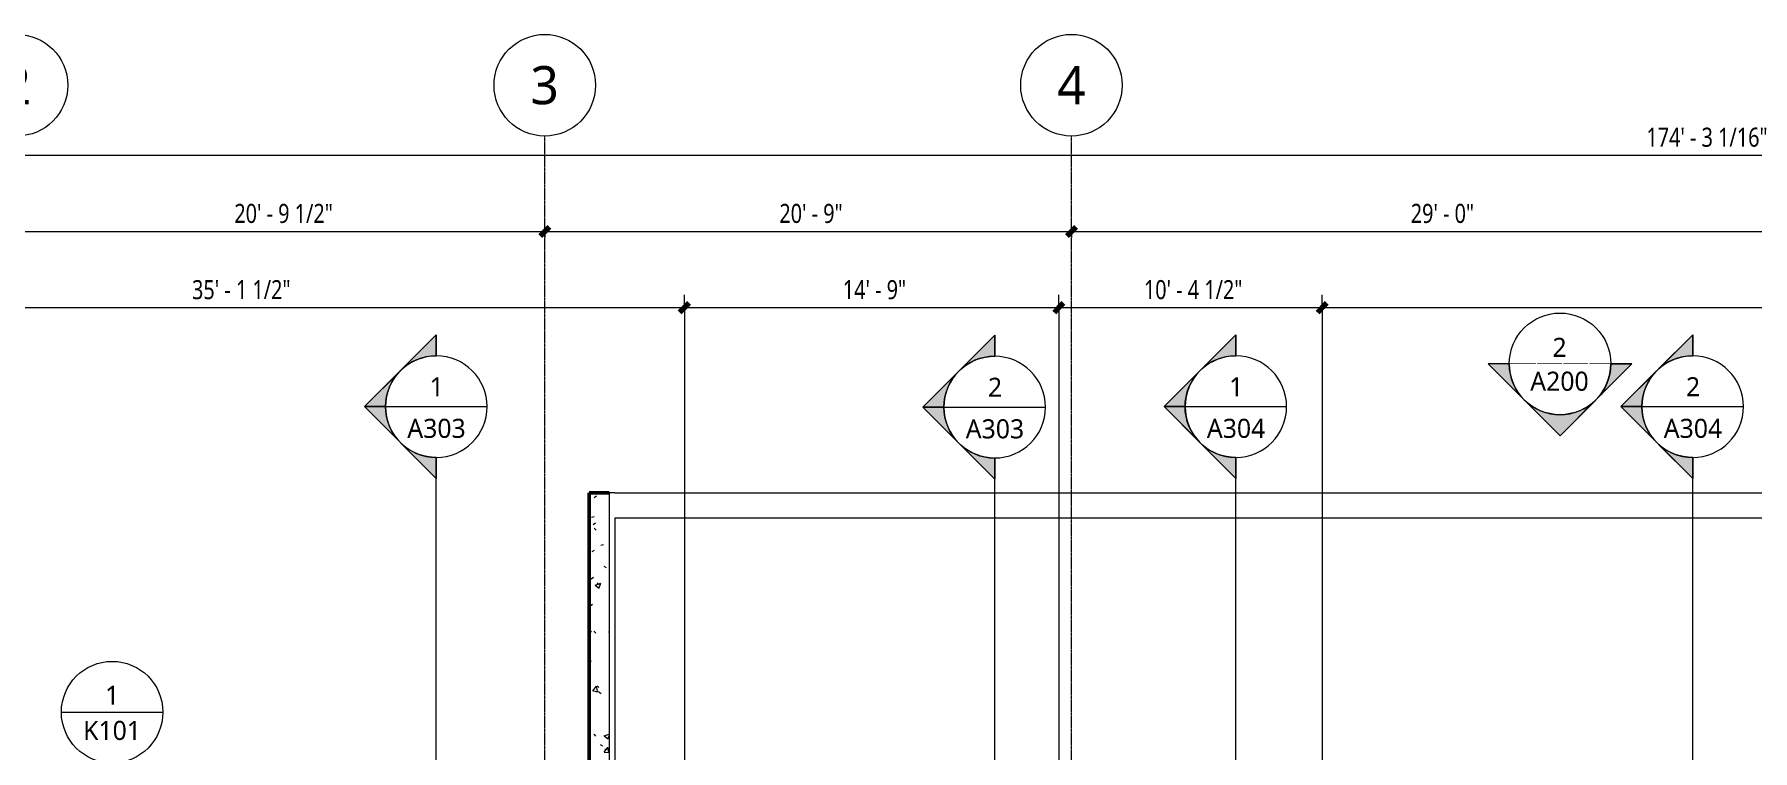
# Model space of a CAD drawing. Header units: inches. Extents: x -1548 to 1644, y -860 to 924.
# Drawn here: x -1081 to -269, y 583 to 922 of the extents above; entities that cross this region are included whole.
import ezdxf

# ---------------------------------------------------------------- set-up
doc = ezdxf.new("R2010")
doc.units = ezdxf.units.IN
doc.header["$MEASUREMENT"] = 0
doc.linetypes.add('Grid Line', pattern=[0.875, 0.5, -0.125, 0.125, -0.125])
for name, color, linetype, lineweight in [('A-ANNO-DIMS', 211, 'Continuous', 9), ('A-ANNO-DIMS-96', 211, 'Continuous', 9), ('A-ANNO-SYMB', 150, 'Continuous', 9), ('A-WALL-PATT', 111, 'Continuous', 13), ('G-ANNO-SYMB', 111, 'Continuous', 9), ('L-SITE-WALL', 31, 'Continuous', 13), ('S-GRID', 1, 'Continuous', 9), ('S-GRID-IDEN', 1, 'Continuous', 9)]:
    doc.layers.add(name, color=color, linetype=linetype, lineweight=lineweight)
doc.styles.add('Arial_2', font='arial.ttf', dxfattribs={"width": 5.3, "height": 3})
doc.styles.add('Trebuchet MS', font='trebuc.ttf', dxfattribs={"width": 0.8, "height": 9})
doc.styles.add('Trebuchet MS_1', font='trebuc.ttf', dxfattribs={"height": 9})
doc.styles.add('Trebuchet MS_2', font='trebuc.ttf', dxfattribs={"height": 18})
doc.dimstyles.new('Linear_-_3_32__Trebuchet_MS', dxfattribs={"dimscale": 12, "dimtxt": 9.278558, "dimasz": 0.375, "dimexe": 0.5, "dimexo": 0.5, "dimgap": 0.125, "dimtad": 1, "dimdec": 4, "dimrnd": 0.0625, "dimzin": 3, "dimdsep": 46, "dimlunit": 4, "dimtxsty": 'Trebuchet MS', "dimblk1": 'OBLIQUE', "dimblk2": 'OBLIQUE', "dimsah": 1, "dimcen": 0.09, "dimdle": 0.375, "dimazin": 0, "dimtfac": 1, "dimtdec": 4, "dimtix": 1, "dimtmove": 0, "dimatfit": 3, "dimfxl": 1, "dimtvp": 1, "dimfrac": 2, "dimtolj": 1, "dimtzin": 0, "dimarcsym": 2})

# ---------------------------------------------------------------- blocks, each defined once
blk = doc.blocks.new('Snowdon Towers Sample Site_rvt-1-L1')
at = {"layer": 'A-WALL-PATT', "lineweight": 9}
h = blk.add_hatch(dxfattribs=at)
h.set_pattern_fill('FP_1', style=0, pattern_type=2)
h.set_pattern_definition([(50, (0, 0), (27.5427, -2.4099), [2.88, -31.68]), (355, (0, 0), (-5.32784, 28.8843), [2.304, -25.344]), (100.451, (2.295, -0.2), (22.2153, 26.4739), [2.448, -26.924]), (46.184, (0, 7.68), (40.9819, -6.3564), [4.32, -47.52]), (96.636, (3.415, 7.15), (35.8907, 37.4062), [3.671, -40.386]), (351.184, (0, 7.68), (35.891, 37.4062), [3.456, -38.016]), (21, (3.84, 5.76), (22.92104, -15.46073), [2.88, -31.68]), (326, (3.84, 5.76), (9.3435, 27.84574), [2.304, -25.344]), (71.451, (5.75, 4.472), (32.2648, 12.3844), [2.448, -26.924]), (37.5, (0, 0), (0.466855, 12.78271), [1.267, -23.77, 1.267, -24.461, -25.44]), (37.5, (0, 0), (0.466855, 12.78271), [-50.765, 1.267, -24.173]), (7.5, (0, 0), (10.10159, 15.14509), [1.267, -13.402, 1.267, -23.194, -9.696]), (7.5, (0, 0), (10.10159, 15.14509), [-39.13, 1.267, -8.429]), (327.5, (-8.563, 0), (20.49916, -0.86578), [1.267, -8.333, 1.267, -28.685, -39.744]), (327.5, (-8.563, 0), (20.49916, -0.86578), [-39.552, 1.267, -38.477]), (317.5, (-12.403, 0), (22.39478, 3.8443), [1.267, -11.213, 1.267, -18.624, -28.224]), (317.5, (-12.403, 0), (22.39478, 3.8443), [-32.371, 1.267, -26.957])])
h.paths.add_polyline_path([(-818.95, 513), (-810, 513), (-810, 513.25), (-809.5, 513.25), (-809.5, 514.41), (-809.62, 514.41), (-809.62, 705), (-818.95, 705), (-818.95, 514.41)])
at = {"layer": 'L-SITE-WALL', "color": 130, "lineweight": 50}
for q in [(-818.95, 513), (-809.62, 705)]:
    blk.add_line((-818.95, 705), q, dxfattribs=at)
at = {"layer": 'L-SITE-WALL', "color": 10}
for p, q in [((-806.95, 705), (-809.62, 705)), ((-809.62, 705), (-809.62, 514.41)), ((-806.95, 705), (841.31, 705)), ((-806.95, 693), (-806.95, 517)), ((841.31, 693), (-806.95, 693))]:
    blk.add_line(p, q, dxfattribs=at)
blk = doc.blocks.new('Elevation - Filled Arrow-363604-L1')
at = {"layer": 'G-ANNO-SYMB'}
blk.add_circle((0, 0), 0.25, dxfattribs=at)
blk = doc.blocks.new('Elevation - Filled Arrow-363555-L1')
at = {"layer": 'G-ANNO-SYMB'}
h = blk.add_hatch(color=256, dxfattribs=at)
edge = h.paths.add_edge_path()
edge.add_line((0, 0.3536), (0.1768, 0.1768))
edge.add_arc((0, 0), 0.25, 45, 135)
edge.add_line((-0.1768, 0.1768), (0, 0.3536))
h = blk.add_hatch(color=256, dxfattribs=at)
edge = h.paths.add_edge_path()
edge.add_line((0.3536, 0), (0.25, 0))
edge.add_arc((0, 0), 0.25, 360, 405)
edge.add_line((0.1768, 0.1768), (0.3536, 0))
edge = h.paths.add_edge_path()
edge.add_line((-0.3536, 0), (-0.1768, 0.1768))
edge.add_arc((0, 0), 0.25, 135, 180)
edge.add_line((-0.25, 0), (-0.3536, 0))
for p, q in [((0, 0.3536), (-0.3536, 0)), ((0, 0.3536), (-0.1768, 0.1768)), ((0.3536, 0), (0, 0.3536)), ((0.1768, 0.1768), (0, 0.3536)), ((-0.1768, 0.1768), (-0.3536, 0)), ((0.3536, 0), (0.1768, 0.1768)), ((-0.25, 0), (-0.3536, 0)), ((0.25, 0), (0.3536, 0)), ((-0.3536, 0), (-0.25, 0)), ((0.25, 0), (0.3536, 0))]:
    blk.add_line(p, q, dxfattribs=at)
for start, end in [(135, 180), (45, 135), (360, 45)]:
    blk.add_arc((0, 0), 0.25, start, end, dxfattribs=at)
blk = doc.blocks.new('Grid - Grid Head - Circle-50561-L1')
at = {"layer": 'S-GRID-IDEN'}
blk.add_circle((0, 0), 0.25, dxfattribs=at)
blk = doc.blocks.new('DIMBLOCK2-L1')
at = {"layer": 'A-ANNO-DIMS-96'}
for p, q in [((-1195.5, 792.49), (-1195.5, 798.49)), ((-774, 792.49), (-774, 798.49)), ((-1195.5, 792.49), (-774, 792.49)), ((-1195.5, 792.49), (-1195.5, 531)), ((-774, 792.49), (-774, 506.38))]:
    blk.add_line(p, q, dxfattribs=at)
at = {"layer": 'A-ANNO-DIMS-96', "lineweight": 70}
for p, q in [((-1195.5, 792.49), (-1197.75, 790.24)), ((-1195.5, 792.49), (-1193.25, 794.74)), ((-774, 792.49), (-776.25, 790.24)), ((-774, 792.49), (-771.75, 794.74))]:
    blk.add_line(p, q, dxfattribs=at)
at = {"layer": 'A-ANNO-DIMS-96', "color": 0, "insert": (-1006.77, 805.5), "char_height": 9, "width": 52.8406, "attachment_point": 1, "line_spacing_factor": 1.048425, "style": 'Trebuchet MS'}
blk.add_mtext('35\' - 1 1/2"', dxfattribs=at)
blk = doc.blocks.new('_Oblique')
at = {"color": 0, "linetype": 'ByBlock', "lineweight": -2}
blk.add_line((-0.5, -0.5), (0.5, 0.5), dxfattribs=at)
blk = doc.blocks.new('DIMBLOCK3-L1')
at = {"layer": 'A-ANNO-DIMS-96'}
for p, q in [((-774, 792.49), (-774, 798.49)), ((-597, 792.49), (-597, 798.49)), ((-774, 792.49), (-597, 792.49)), ((-774, 792.49), (-774, 506.38)), ((-597, 792.49), (-597, 519))]:
    blk.add_line(p, q, dxfattribs=at)
at = {"layer": 'A-ANNO-DIMS-96', "lineweight": 70}
for p, q in [((-774, 792.49), (-776.25, 790.24)), ((-774, 792.49), (-771.75, 794.74)), ((-597, 792.49), (-599.25, 790.24)), ((-597, 792.49), (-594.75, 794.74))]:
    blk.add_line(p, q, dxfattribs=at)
at = {"layer": 'A-ANNO-DIMS-96', "color": 0, "insert": (-699.1, 805.5), "char_height": 9, "width": 32.6479, "attachment_point": 1, "line_spacing_factor": 1.048425, "style": 'Trebuchet MS'}
blk.add_mtext('14\' - 9"', dxfattribs=at)
blk = doc.blocks.new('DIMBLOCK4-L1')
at = {"layer": 'A-ANNO-DIMS-96'}
for p, q in [((-597, 792.49), (-597, 798.49)), ((-472.5, 792.49), (-472.5, 798.49)), ((-597, 792.49), (-472.5, 792.49)), ((-597, 792.49), (-597, 519)), ((-472.5, 792.49), (-472.5, 447.94))]:
    blk.add_line(p, q, dxfattribs=at)
at = {"layer": 'A-ANNO-DIMS-96', "lineweight": 70}
for p, q in [((-597, 792.49), (-599.25, 790.24)), ((-597, 792.49), (-594.75, 794.74)), ((-472.5, 792.49), (-474.75, 790.24)), ((-472.5, 792.49), (-470.25, 794.74))]:
    blk.add_line(p, q, dxfattribs=at)
at = {"layer": 'A-ANNO-DIMS-96', "color": 0, "insert": (-556.77, 805.5), "char_height": 9, "width": 52.8406, "attachment_point": 1, "line_spacing_factor": 1.048425, "style": 'Trebuchet MS'}
blk.add_mtext('10\' - 4 1/2"', dxfattribs=at)
blk = doc.blocks.new('DIMBLOCK5-L1')
at = {"layer": 'A-ANNO-DIMS-96'}
for p, q in [((-472.5, 792.49), (-472.5, 798.49)), ((33, 792.49), (33, 798.49)), ((-472.5, 792.49), (33, 792.49)), ((-472.5, 792.49), (-472.5, 447.94)), ((33, 792.49), (33, 519))]:
    blk.add_line(p, q, dxfattribs=at)
at = {"layer": 'A-ANNO-DIMS-96', "lineweight": 70}
for p, q in [((-472.5, 792.49), (-474.75, 790.24)), ((-472.5, 792.49), (-470.25, 794.74)), ((33, 792.49), (30.75, 790.24)), ((33, 792.49), (35.25, 794.74))]:
    blk.add_line(p, q, dxfattribs=at)
at = {"layer": 'A-ANNO-DIMS-96', "color": 0, "insert": (-241.77, 805.5), "char_height": 9, "width": 52.8406, "attachment_point": 1, "line_spacing_factor": 1.048425, "style": 'Trebuchet MS'}
blk.add_mtext('42\' - 1 1/2"', dxfattribs=at)
blk = doc.blocks.new('DIMBLOCK10-L1')
at = {"layer": 'A-ANNO-DIMS-96'}
for p, q in [((-1089.5, 828.49), (-1089.5, 834.49)), ((-840, 828.49), (-840, 834.49)), ((-1089.5, 828.49), (-840, 828.49)), ((-1089.5, 828.49), (-1089.5, 825.67)), ((-840, 828.49), (-840, 825.67))]:
    blk.add_line(p, q, dxfattribs=at)
at = {"layer": 'A-ANNO-DIMS-96', "lineweight": 70}
for p, q in [((-1089.5, 828.49), (-1087.25, 830.74)), ((-840, 828.49), (-837.75, 830.74)), ((-1089.5, 828.49), (-1091.75, 826.24)), ((-840, 828.49), (-842.25, 826.24))]:
    blk.add_line(p, q, dxfattribs=at)
at = {"layer": 'A-ANNO-DIMS-96', "color": 0, "insert": (-986.77, 841.5), "char_height": 9, "width": 52.8406, "attachment_point": 1, "line_spacing_factor": 1.048425, "style": 'Trebuchet MS'}
blk.add_mtext('20\' - 9 1/2"', dxfattribs=at)
blk = doc.blocks.new('DIMBLOCK11-L1')
at = {"layer": 'A-ANNO-DIMS-96'}
for p, q in [((-840, 828.49), (-840, 834.49)), ((-591, 828.49), (-591, 834.49)), ((-840, 828.49), (-591, 828.49)), ((-840, 828.49), (-840, 825.67)), ((-591, 828.49), (-591, 825.67))]:
    blk.add_line(p, q, dxfattribs=at)
at = {"layer": 'A-ANNO-DIMS-96', "lineweight": 70}
for p, q in [((-840, 828.49), (-837.75, 830.74)), ((-591, 828.49), (-588.75, 830.74)), ((-840, 828.49), (-842.25, 826.24)), ((-591, 828.49), (-593.25, 826.24))]:
    blk.add_line(p, q, dxfattribs=at)
at = {"layer": 'A-ANNO-DIMS-96', "color": 0, "insert": (-729.1, 841.5), "char_height": 9, "width": 32.6479, "attachment_point": 1, "line_spacing_factor": 1.048425, "style": 'Trebuchet MS'}
blk.add_mtext('20\' - 9"', dxfattribs=at)
blk = doc.blocks.new('DIMBLOCK12-L1')
at = {"layer": 'A-ANNO-DIMS-96'}
for p, q in [((-591, 828.49), (-591, 834.49)), ((-243, 828.49), (-243, 834.49)), ((-591, 828.49), (-243, 828.49)), ((-591, 828.49), (-591, 825.67)), ((-243, 828.49), (-243, 825.67))]:
    blk.add_line(p, q, dxfattribs=at)
at = {"layer": 'A-ANNO-DIMS-96', "lineweight": 70}
for p, q in [((-591, 828.49), (-588.75, 830.74)), ((-243, 828.49), (-240.75, 830.74)), ((-591, 828.49), (-593.25, 826.24)), ((-243, 828.49), (-245.25, 826.24))]:
    blk.add_line(p, q, dxfattribs=at)
at = {"layer": 'A-ANNO-DIMS-96', "color": 0, "insert": (-430.6, 841.5), "char_height": 9, "width": 32.6479, "attachment_point": 1, "line_spacing_factor": 1.048425, "style": 'Trebuchet MS'}
blk.add_mtext('29\' - 0"', dxfattribs=at)
blk = doc.blocks.new('DIMBLOCK17-L1')
at = {"layer": 'A-ANNO-DIMS-96'}
for p, q in [((-1338, 864.49), (-1338, 870.49)), ((753.06, 864.49), (753.06, 870.49)), ((-1342.5, 864.49), (757.56, 864.49)), ((-1338, 864.49), (-1338, 531)), ((753.06, 864.49), (753.06, 540.71))]:
    blk.add_line(p, q, dxfattribs=at)
at = {"layer": 'A-ANNO-DIMS-96', "lineweight": 70}
for p, q in [((-1338, 864.49), (-1340.25, 862.24)), ((-1338, 864.49), (-1335.75, 866.74)), ((753.06, 864.49), (750.81, 862.24)), ((753.06, 864.49), (755.31, 866.74))]:
    blk.add_line(p, q, dxfattribs=at)
at = {"layer": 'A-ANNO-DIMS-96', "color": 0, "insert": (-319.21, 877.5), "char_height": 9, "width": 64.1636, "attachment_point": 1, "line_spacing_factor": 1.048425, "style": 'Trebuchet MS'}
blk.add_mtext('174\' - 3 1/16"', dxfattribs=at)
blk = doc.blocks.new('Section - Section Head - Filled-22785-L1')
at = {"layer": 'G-ANNO-SYMB'}
h = blk.add_hatch(color=256, dxfattribs=at)
edge = h.paths.add_edge_path()
edge.add_line((-0.4268, 0.1768), (-0.25, 0.3536))
edge.add_line((-0.25, 0.3536), (-0.25, 0.25))
edge.add_arc((-0.25, 0), 0.25, 90, 135)
h = blk.add_hatch(color=256, dxfattribs=at)
edge = h.paths.add_edge_path()
edge.add_arc((-0.25, 0), 0.25, 45, 90)
edge.add_line((-0.25, 0.25), (-0.25, 0.3536))
edge.add_line((-0.25, 0.3536), (-0.0732, 0.1768))
h = blk.add_hatch(color=256, dxfattribs=at)
edge = h.paths.add_edge_path()
edge.add_arc((-0.25, 0), 0.2503, 137.9216, 180)
edge.add_line((-0.5003, 0), (-0.6036, 0))
edge.add_line((-0.6036, 0), (-0.4358, 0.1678))
h = blk.add_hatch(color=256, dxfattribs=at)
edge = h.paths.add_edge_path()
edge.add_line((-0.0642, 0.1678), (0.1036, 0))
edge.add_line((0.1036, 0), (0.0003, 0))
edge.add_arc((-0.25, 0), 0.2503, 0, 42.0784)
for p, q in [((-0.25, 0.3536), (-0.6036, 0)), ((-0.25, 0.3536), (-0.4268, 0.1768)), ((-0.25, 0.3536), (0.1036, 0)), ((-0.25, 0.25), (-0.25, 0.3536)), ((-0.0732, 0.1768), (-0.25, 0.3536)), ((-0.25, 0.3536), (-0.25, 0.25)), ((-0.4358, 0.1678), (-0.6036, 0)), ((0.1036, 0), (-0.0642, 0.1678)), ((-0.5, 0), (-0.6036, 0)), ((-0.6036, 0), (-0.5003, 0)), ((0.0003, 0), (0.1036, 0)), ((0, 0), (0.1036, 0))]:
    blk.add_line(p, q, dxfattribs=at)
blk.add_circle((-0.25, 0), 0.25, dxfattribs=at)
for radius, start, end in [(0.25, 90, 135), (0.25, 45, 90), (0.2503, 137.9216, 180), (0.2503, 0, 42.0784)]:
    blk.add_arc((-0.25, 0), radius, start, end, dxfattribs=at)
blk = doc.blocks.new('Floor Plan - Callout Head-55151-L1')
at = {"layer": 'A-ANNO-SYMB'}
blk.add_line((-0.25, 0), (0.25, 0), dxfattribs=at)
blk.add_circle((0, 0), 0.25, dxfattribs=at)

msp = doc.modelspace()

# ---------------------------------------------------------------- linework, layer by layer
at = {"layer": 'G-ANNO-SYMB'}
for p, q in [((-915.28888, 745.74026), (-867.28888, 745.74026)), ((-651.28888, 745.5), (-603.28888, 745.5)), ((-537.28888, 745.74026), (-489.28888, 745.74026)), ((-321.28888, 745.74026), (-273.28888, 745.74026)), ((-891.28888, 454.99252), (-891.28888, 721.74026)), ((-627.28888, -454.5), (-627.28888, 721.5)), ((-513.28888, 454.99252), (-513.28888, 721.74026)), ((-297.28888, 454.99252), (-297.28888, 721.74026))]:
    msp.add_line(p, q, dxfattribs=at)
at = {"layer": 'S-GRID', "linetype": 'Grid Line'}
for p, q in [((-840, -522.73665), (-840, 873.5494)), ((-591, -522.73665), (-591, 873.5494))]:
    msp.add_line(p, q, dxfattribs=at)

# ---------------------------------------------------------------- block references
at = {"lineweight": 5}
msp.add_blockref('Snowdon Towers Sample Site_rvt-1-L1', (0, 0), dxfattribs=at)
at = {"layer": 'A-ANNO-SYMB', "xscale": 95.99999999999994, "yscale": 95.99999999999994, "zscale": 95.99999999999994}
msp.add_blockref('Floor Plan - Callout Head-55151-L1', (-1044.52091, 601.43207), dxfattribs=at)
at = {"layer": 'G-ANNO-SYMB', "xscale": 95.99999999999994, "yscale": 95.99999999999994, "zscale": 95.99999999999994, "rotation": 180}
msp.add_blockref('Elevation - Filled Arrow-363604-L1', (-360, 765.94113), dxfattribs=at)
at = {"layer": 'G-ANNO-SYMB', "extrusion": (0, 0, -1), "xscale": 95.99999999999994, "yscale": 95.99999999999994, "zscale": 95.99999999999994, "rotation": 270.0000000000002}
for p in [(891.28888, 721.74026), (627.28888, 721.5), (513.28888, 721.74026), (297.28888, 721.74026)]:
    msp.add_blockref('Section - Section Head - Filled-22785-L1', p, dxfattribs=at)
at = {"layer": 'S-GRID-IDEN', "xscale": 95.99999999999994, "yscale": 95.99999999999994, "zscale": 95.99999999999994}
for p in [(-1089.5, 897.5494), (-840, 897.5494), (-591, 897.5494)]:
    msp.add_blockref('Grid - Grid Head - Circle-50561-L1', p, dxfattribs=at)

# ---------------------------------------------------------------- texts
at = {"layer": 'A-ANNO-SYMB', "char_height": 9, "attachment_point": 1, "style": 'Trebuchet MS_1'}
for s, insert, width in [('1', (-1047.87855, 613.93033), 8.181), ('K', (-1058.25336, 597.3221), 8.787), ('101', (-1051.00336, 597.3221), 24.543)]:
    msp.add_mtext(s, dxfattribs=dict(at, insert=insert, width=width))
at = {"layer": 'G-ANNO-SYMB', "char_height": 9, "attachment_point": 1, "style": 'Trebuchet MS_1'}
for s, insert, width in [('1', (-894.47758, 759.6359), 8.181), ('2', (-630.47758, 759.39564), 8.181), ('1', (-516.47758, 759.6359), 8.181), ('2', (-300.47758, 759.6359), 8.181), ('A', (-904.98466, 739.99966), 9.09), ('303', (-897.48466, 739.99966), 24.543), ('A', (-640.98466, 739.7594), 9.09), ('303', (-633.48466, 739.7594), 24.543), ('A', (-526.98466, 739.99966), 9.09), ('304', (-519.48466, 739.99966), 24.543), ('A', (-310.98466, 739.99966), 9.09), ('304', (-303.48466, 739.99966), 24.543)]:
    msp.add_mtext(s, dxfattribs=dict(at, insert=insert, width=width))

# ---------------------------------------------------------------- dimensions: what is measured, and where the dimension line sits
at = {"layer": 'A-ANNO-DIMS'}
for base, p1, p2, override, picture, middle in [((-840, 828.48785), (-1089.5, 831.66983), (-840, 831.66983), {"dimpost": '<>', "dimfxl": 249.5}, 'DIMBLOCK10-L1', (-964.75, 834.58179)), ((-591, 828.48785), (-840, 831.66983), (-591, 831.66983), {"dimpost": '<>', "dimfxl": 249}, 'DIMBLOCK11-L1', (-715.5, 834.58179)), ((-243, 828.48785), (-591, 831.66983), (-243, 831.66983), {"dimpost": '<>', "dimfxl": 348}, 'DIMBLOCK12-L1', (-417, 834.58179)), ((-774, 792.48785), (-1195.5, 525), (-774, 500.375), {"dimpost": '<>', "dimfxl": 422.218712}, 'DIMBLOCK2-L1', (-984.75, 798.56664)), ((-597, 792.48785), (-774, 500.375), (-597, 513), {"dimpost": '<>', "dimfxl": 177.449685}, 'DIMBLOCK3-L1', (-685.5, 798.58179)), ((-472.5, 792.48785), (-597, 513), (-472.5, 441.9375), {"dimpost": '<>', "dimfxl": 143.353161}, 'DIMBLOCK4-L1', (-534.75, 798.56664))]:
    dim = msp.add_linear_dim(base=base, p1=p1, p2=p2, dimstyle='Linear_-_3_32__Trebuchet_MS', override=override, dxfattribs=at)
    dim.commit()
    dim.dimension.update_dxf_attribs({"geometry": picture, "text_midpoint": middle})

# ---------------------------------------------------------------- next in the draw order: texts
at = {"layer": 'G-ANNO-SYMB', "insert": (-363.60072, 778.25727), "char_height": 9, "width": 8.181, "attachment_point": 1, "style": 'Trebuchet MS_1', "bg_fill": 3, "box_fill_scale": 1.25, "bg_fill_color": 9, "bg_fill_true_color": 13158600, "bg_fill_transparency": 0}
msp.add_mtext('2', dxfattribs=at)
at = {"layer": 'S-GRID-IDEN', "char_height": 18, "width": 16.059, "attachment_point": 1, "style": 'Trebuchet MS_2', "bg_fill": 3, "box_fill_scale": 1.25, "bg_fill_color": 9, "bg_fill_true_color": 13158600, "bg_fill_transparency": 0}
for s, insert in [('2', (-1096.25107, 906.57592)), ('3', (-846.75107, 906.57592)), ('4', (-597.75107, 906.57592))]:
    msp.add_mtext(s, dxfattribs=dict(at, insert=insert))

# ---------------------------------------------------------------- next in the draw order: texts
at = {"layer": 'G-ANNO-SYMB', "insert": (-374.10072, 762.25727), "char_height": 9, "width": 9.09, "attachment_point": 1, "style": 'Trebuchet MS_1', "bg_fill": 3, "box_fill_scale": 1.25, "bg_fill_color": 9, "bg_fill_true_color": 13158600, "bg_fill_transparency": 0}
msp.add_mtext('A', dxfattribs=at)

# ---------------------------------------------------------------- next in the draw order: texts
at = {"layer": 'G-ANNO-SYMB', "insert": (-366.60072, 762.25727), "char_height": 9, "width": 24.543, "attachment_point": 1, "style": 'Trebuchet MS_1', "bg_fill": 3, "box_fill_scale": 1.25, "bg_fill_color": 9, "bg_fill_true_color": 13158600, "bg_fill_transparency": 0}
msp.add_mtext('201', dxfattribs=at)

# ---------------------------------------------------------------- next in the draw order: block references
at = {"layer": 'G-ANNO-SYMB', "xscale": 95.99999999999994, "yscale": 95.99999999999994, "zscale": 95.99999999999994, "rotation": 180}
for name in ['Elevation - Filled Arrow-363604-L1', 'Elevation - Filled Arrow-363555-L1']:
    msp.add_blockref(name, (-360, 765.94113), dxfattribs=at)

# ---------------------------------------------------------------- next in the draw order: texts
at = {"layer": 'G-ANNO-SYMB', "insert": (-383.45656, 769.70501), "char_height": 3, "width": 57.8124, "attachment_point": 1, "style": 'Arial_2'}
msp.add_mtext('____', dxfattribs=at)

# ---------------------------------------------------------------- next in the draw order: dimensions: what is measured, and where the dimension line sits
at = {"layer": 'A-ANNO-DIMS'}
for base, p1, p2, override, picture, middle in [((753.05543, 864.48785), (-1338, 525), (753.05543, 534.7106), {"dimpost": '<>', "dimfxl": 2091.077981}, 'DIMBLOCK17-L1', (-292.47228, 870.58179)), ((33, 792.48785), (-472.5, 441.9375), (33, 513), {"dimpost": '<>', "dimfxl": 510.470498}, 'DIMBLOCK5-L1', (-219.75, 798.50906))]:
    dim = msp.add_linear_dim(base=base, p1=p1, p2=p2, dimstyle='Linear_-_3_32__Trebuchet_MS', override=override, dxfattribs=at)
    dim.commit()
    dim.dimension.update_dxf_attribs({"geometry": picture, "text_midpoint": middle})

# ---------------------------------------------------------------- next in the draw order: texts
at = {"layer": 'G-ANNO-SYMB', "insert": (-363.60072, 778.25727), "char_height": 9, "width": 8.181, "attachment_point": 1, "style": 'Trebuchet MS_1', "bg_fill": 3, "box_fill_scale": 1.25, "bg_fill_color": 9, "bg_fill_true_color": 13158600, "bg_fill_transparency": 0}
msp.add_mtext('2', dxfattribs=at)

# ---------------------------------------------------------------- next in the draw order: texts
at = {"layer": 'G-ANNO-SYMB', "insert": (-374.10072, 762.25727), "char_height": 9, "width": 9.09, "attachment_point": 1, "style": 'Trebuchet MS_1', "bg_fill": 3, "box_fill_scale": 1.25, "bg_fill_color": 9, "bg_fill_true_color": 13158600, "bg_fill_transparency": 0}
msp.add_mtext('A', dxfattribs=at)

# ---------------------------------------------------------------- next in the draw order: texts
at = {"layer": 'G-ANNO-SYMB', "insert": (-366.60072, 762.25727), "char_height": 9, "width": 24.543, "attachment_point": 1, "style": 'Trebuchet MS_1', "bg_fill": 3, "box_fill_scale": 1.25, "bg_fill_color": 9, "bg_fill_true_color": 13158600, "bg_fill_transparency": 0}
msp.add_mtext('200', dxfattribs=at)

# ---------------------------------------------------------------- next in the draw order: block references
at = {"layer": 'G-ANNO-SYMB', "xscale": 95.99999999999994, "yscale": 95.99999999999994, "zscale": 95.99999999999994, "rotation": 180}
msp.add_blockref('Elevation - Filled Arrow-363555-L1', (-360, 765.94113), dxfattribs=at)

# ---------------------------------------------------------------- next in the draw order: texts
at = {"layer": 'G-ANNO-SYMB', "insert": (-383.45656, 769.70501), "char_height": 3, "width": 57.8124, "attachment_point": 1, "style": 'Arial_2'}
msp.add_mtext('____', dxfattribs=at)

doc.saveas('drawing.dxf')
